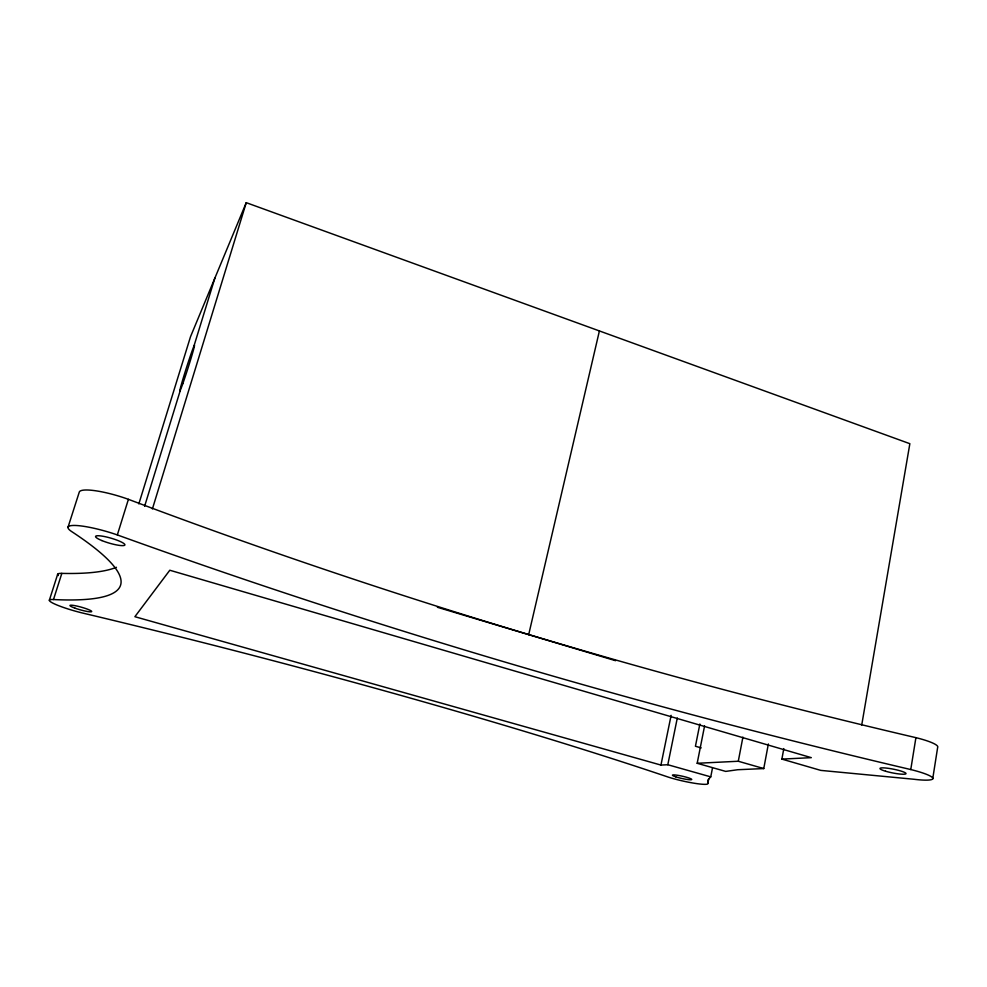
<?xml version="1.0" encoding="UTF-8"?>
<svg xmlns="http://www.w3.org/2000/svg" width="987" height="987" viewBox="0 0 987 987"><rect width="100%" height="100%" fill="white"/><g stroke="black" fill="none" stroke-linecap="round" stroke-linejoin="round"><path stroke-width="1.48" d="M783.814 748.578L781.877 759.102L820.765 770.391L913.937 779.261A33.435 4.824 11.2 0 0 932.801 778.2A33.435 4.824 11.2 0 0 910.767 769.552C642.13 706.445 376.886 628.707 117.33 534.929A38.419 6.638 16.2 0 0 77.072 525.553A38.419 6.638 16.2 0 0 72.137 531.882A636.344 82.069 18.3 0 1 53.483 599.541A28.13 3.541 15.6 0 0 54.248 603.81A28.13 3.541 15.6 0 0 82.168 612.939A689.148 57.567 14.4 0 1 668.125 777.053A24.638 2.875 12.6 0 0 694.392 783.259A24.638 2.875 12.6 0 0 707.852 783.419L708.16 779.693L710.751 776.868L712.466 768.108M932.703 778.891L937.65 747.443A33.25 5.441 10.8 0 0 915.911 737.659C648.669 675.182 385.214 596.222 128.409 499.323A38.172 7.452 16.6 0 0 79.244 492.192L68.017 527.231M910.767 769.552L915.911 737.659M861.737 724.989L909.854 443.694L246.244 202.668L190.516 336.703L138.834 503.901M704.595 725.889L697.18 763.284L725.704 771.402L737.733 769.724L763.765 768.565L768.355 743.988M697.18 763.284L738.288 761.248L742.915 737.116M707.852 783.419L708.728 778.94M699.869 724.014L695.428 746.246L701.202 747.899M781.877 759.102L811.314 757.658L169.801 570.239L134.886 616.702L660.945 765.073L667.804 764.728L677.304 718.005M660.945 765.073L671.123 715.341M528.687 634.641L599.405 330.929M152.405 508.934L246.244 202.668M144.595 506.319L180.337 390.26M193.871 346.314L214.845 278.186M117.33 534.929L128.409 499.323M49.35 600.244L57.653 574.286M53.483 599.541L61.836 573.385A631.668 92.309 18.9 0 0 116.429 567.303M667.804 764.728L710.751 776.868M738.288 761.248L763.765 768.565M437.389 607.264L615.604 660.71M58.307 575.557A27.994 3.997 15.8 0 1 61.836 573.385M74.876 608.115A11.264 1.419 15.6 0 0 91.692 611.57A11.264 1.419 15.6 0 0 75.999 605.87A11.264 1.419 15.6 0 0 74.876 608.115M675.7 776.818A9.882 1.16 12.6 0 0 691.554 779.656A9.882 1.16 12.6 0 0 679.044 775.535A9.882 1.16 12.6 0 0 675.7 776.818M885.586 771.229A13.325 1.925 11.2 0 0 905.992 773.722A13.325 1.925 11.2 0 0 887.288 768.182A13.325 1.925 11.2 0 0 885.586 771.229M101.883 540.58A15.286 2.628 16.2 0 0 124.88 545.021A15.286 2.628 16.2 0 0 103.956 536.447A15.286 2.628 16.2 0 0 101.883 540.58M182.817 383.659A24.083 0.79 -72.3 0 0 194.464 345.783A24.083 0.79 -72.3 0 0 184.15 375.109A24.083 0.79 -72.3 0 0 182.817 383.659"/></g></svg>
